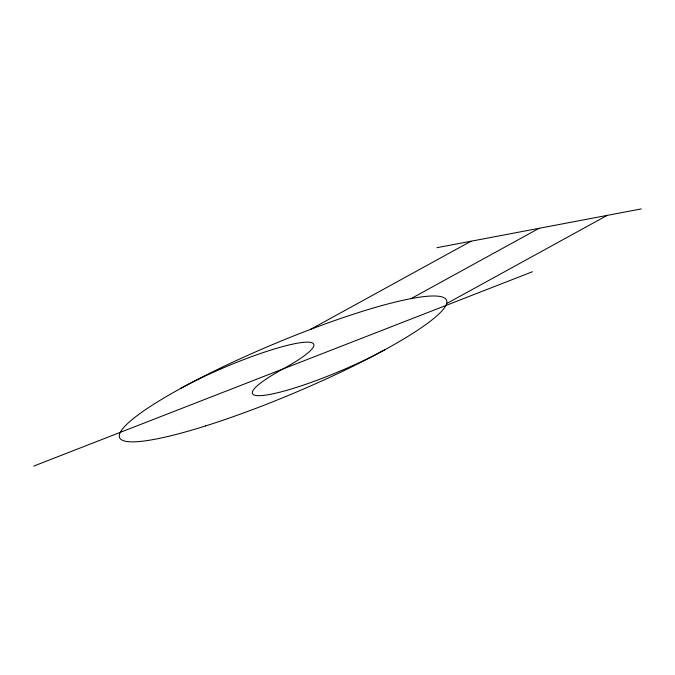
<?xml version="1.0" encoding="UTF-8"?>
<svg xmlns="http://www.w3.org/2000/svg" width="675" height="675" viewBox="0 0 675 675"><rect width="100%" height="100%" fill="white"/><g stroke="black" fill="none" stroke-linecap="round" stroke-linejoin="round"><path stroke-width="1.01" d="M310.382 329.442L470.973 241.237M411.092 298.612L539.08 228.31M447.196 303.261L607.196 215.384M33.75 466.079L532.432 271.755M436.919 247.7L641.25 208.921M180.934 388.294A88.644 13.255 -22.8 0 1 296.004 343.457A88.644 13.255 -22.8 0 1 283.095 368.913A88.653 13.255 -22.8 0 0 270.177 394.369A88.653 13.255 -22.8 0 0 385.265 349.523M205.647 425.908A177.297 26.511 -22.8 0 0 446.782 301.016A177.297 26.511 -22.8 0 0 196.847 379.814A177.297 26.511 -22.8 0 0 205.647 425.908"/></g></svg>
